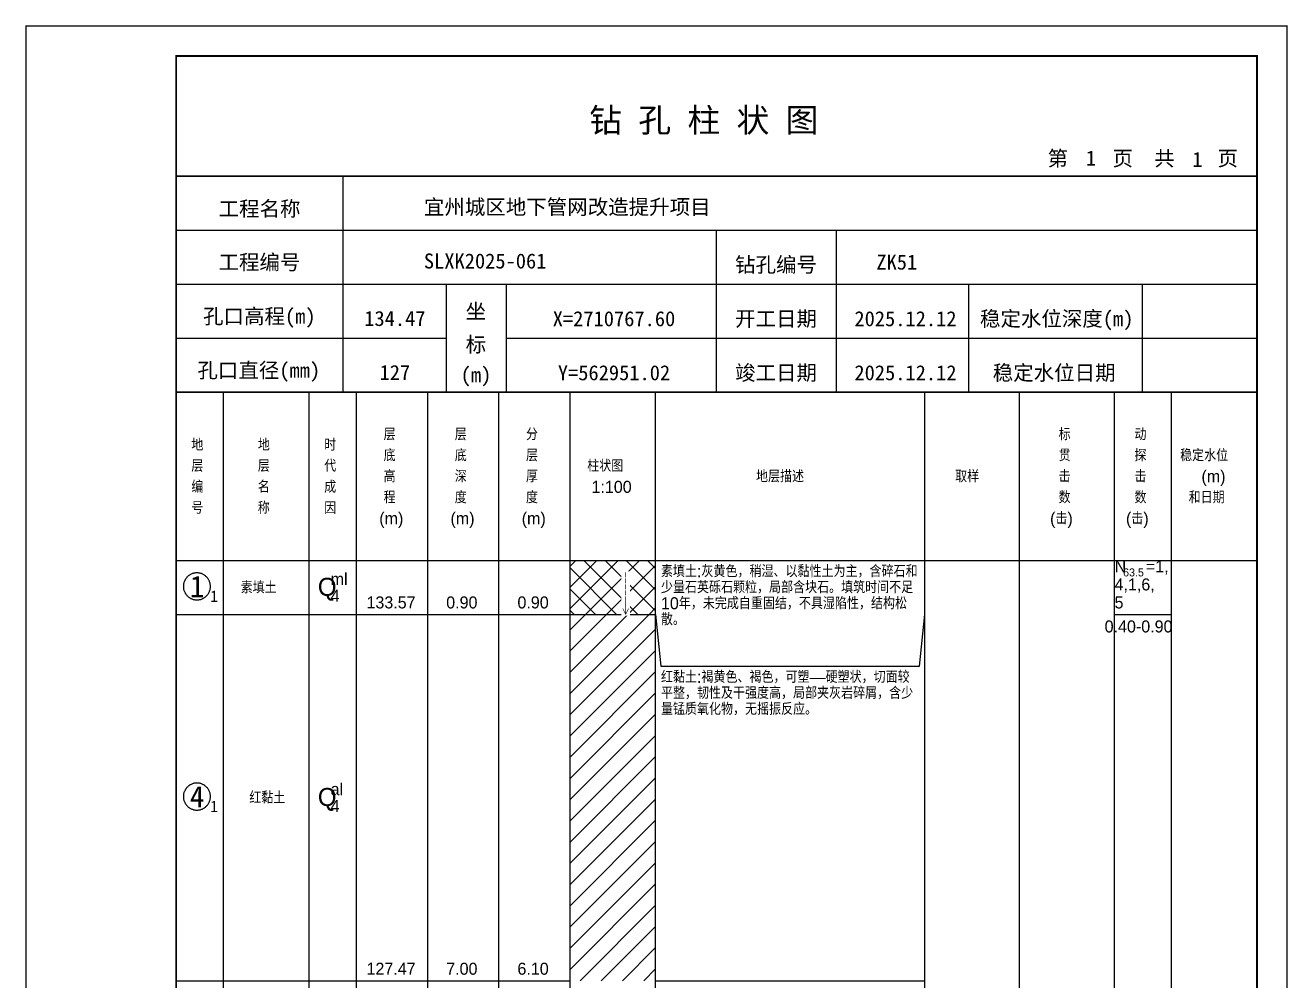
# Model space of a CAD drawing. Header units: millimetres. Extents: x 12489 to 89920, y 4630 to 4927.
# Drawn here: x 49449.3 to 49659.6, y 4767.7 to 4926.8 of the extents above; entities that cross this region are included whole.
import ezdxf
from ezdxf.enums import TextEntityAlignment as Align

# ---------------------------------------------------------------- set-up
doc = ezdxf.new("R2010")
doc.units = ezdxf.units.MM
doc.layers.add('ZZT_TC', color=7, linetype='Continuous')
doc.styles.add('成果图图块', font='', dxfattribs={"height": 2.5})
doc.styles.add('成果图模板', font='')
doc.styles.add('成果图模板标题', font='simhei.ttf')
doc.styles.add('成果图表体', font='Comfont.shx', dxfattribs={"height": 2, "bigfont": 'Hztxt12a.shx'})
doc.styles.get('成果图图块').set_extended_font_data('FangSong_GB2312')
doc.styles.get('成果图模板').set_extended_font_data('FangSong_GB2312')

# ---------------------------------------------------------------- blocks, each defined once
blk = doc.blocks.new('DCBH-1-1-1315', base_point=(0.3, -0.11))
at = {"layer": 'ZZT_TC', "color": 7}
blk.add_polyline3d([(-0.19, 2.31, 0), (-0.3, 2.31, 0), (-0.41, 2.3, 0), (-0.52, 2.29, 0), (-0.63, 2.27, 0), (-0.73, 2.24, 0), (-0.84, 2.21, 0), (-0.95, 2.18, 0), (-1.05, 2.14, 0), (-1.15, 2.09, 0), (-1.25, 2.04, 0), (-1.35, 1.99, 0), (-1.44, 1.93, 0), (-1.53, 1.87, 0), (-1.62, 1.8, 0), (-1.7, 1.73, 0), (-1.78, 1.65, 0), (-1.86, 1.57, 0), (-1.93, 1.49, 0), (-2, 1.4, 0), (-2.06, 1.31, 0), (-2.12, 1.22, 0), (-2.17, 1.12, 0), (-2.22, 1.02, 0), (-2.27, 0.92, 0), (-2.31, 0.82, 0), (-2.34, 0.71, 0), (-2.37, 0.61, 0), (-2.4, 0.5, 0), (-2.41, 0.39, 0), (-2.43, 0.28, 0), (-2.44, 0.17, 0), (-2.44, 0.06, 0), (-2.44, -0.05, 0), (-2.43, -0.16, 0), (-2.41, -0.27, 0), (-2.4, -0.38, 0), (-2.37, -0.49, 0), (-2.34, -0.6, 0), (-2.31, -0.7, 0), (-2.27, -0.8, 0), (-2.22, -0.9, 0), (-2.17, -1, 0), (-2.12, -1.1, 0), (-2.06, -1.19, 0), (-2, -1.28, 0), (-1.93, -1.37, 0), (-1.86, -1.45, 0), (-1.78, -1.53, 0), (-1.7, -1.61, 0), (-1.62, -1.68, 0), (-1.53, -1.75, 0), (-1.44, -1.81, 0), (-1.35, -1.87, 0), (-1.25, -1.93, 0), (-1.15, -1.98, 0), (-1.05, -2.02, 0), (-0.95, -2.06, 0), (-0.84, -2.1, 0), (-0.73, -2.13, 0), (-0.63, -2.15, 0), (-0.52, -2.17, 0), (-0.41, -2.18, 0), (-0.3, -2.19, 0), (-0.19, -2.19, 0), (-0.08, -2.19, 0), (0.03, -2.18, 0), (0.14, -2.17, 0), (0.25, -2.15, 0), (0.36, -2.13, 0), (0.47, -2.1, 0), (0.57, -2.06, 0), (0.67, -2.02, 0), (0.77, -1.98, 0), (0.87, -1.93, 0), (0.97, -1.87, 0), (1.06, -1.81, 0), (1.15, -1.75, 0), (1.24, -1.68, 0), (1.32, -1.61, 0), (1.4, -1.53, 0), (1.48, -1.45, 0), (1.55, -1.37, 0), (1.62, -1.28, 0), (1.68, -1.19, 0), (1.74, -1.1, 0), (1.8, -1, 0), (1.85, -0.9, 0), (1.89, -0.8, 0), (1.93, -0.7, 0), (1.97, -0.6, 0), (2, -0.49, 0), (2.02, -0.38, 0), (2.04, -0.27, 0), (2.05, -0.16, 0), (2.06, -0.05, 0), (2.06, 0.06, 0), (2.06, 0.17, 0), (2.05, 0.28, 0), (2.04, 0.39, 0), (2.02, 0.5, 0), (2, 0.61, 0), (1.97, 0.71, 0), (1.93, 0.82, 0), (1.89, 0.92, 0), (1.85, 1.02, 0), (1.8, 1.12, 0), (1.74, 1.22, 0), (1.68, 1.31, 0), (1.62, 1.4, 0), (1.55, 1.49, 0), (1.48, 1.57, 0), (1.4, 1.65, 0), (1.32, 1.73, 0), (1.24, 1.8, 0), (1.15, 1.87, 0), (1.06, 1.93, 0), (0.97, 1.99, 0), (0.87, 2.04, 0), (0.77, 2.09, 0), (0.67, 2.14, 0), (0.57, 2.18, 0), (0.47, 2.21, 0), (0.36, 2.24, 0), (0.25, 2.27, 0), (0.14, 2.29, 0), (0.03, 2.3, 0), (-0.08, 2.31, 0), (-0.19, 2.31, 0)], dxfattribs=at)
at = {"style": '成果图图块'}
blk.add_text('1', height=3.57, dxfattribs=at).set_placement((-0.16, -1.74), align=Align.CENTER)
blk.add_text('1', height=1.91, dxfattribs=at).set_placement((2.03, -2.53))
blk = doc.blocks.new('DCBH-1-1-1316', base_point=(0.3, -0.11))
at = {"layer": 'ZZT_TC', "color": 7}
blk.add_polyline3d([(-0.19, 2.31, 0), (-0.3, 2.31, 0), (-0.41, 2.3, 0), (-0.52, 2.29, 0), (-0.63, 2.27, 0), (-0.73, 2.24, 0), (-0.84, 2.21, 0), (-0.95, 2.18, 0), (-1.05, 2.14, 0), (-1.15, 2.09, 0), (-1.25, 2.04, 0), (-1.35, 1.99, 0), (-1.44, 1.93, 0), (-1.53, 1.87, 0), (-1.62, 1.8, 0), (-1.7, 1.73, 0), (-1.78, 1.65, 0), (-1.86, 1.57, 0), (-1.93, 1.49, 0), (-2, 1.4, 0), (-2.06, 1.31, 0), (-2.12, 1.22, 0), (-2.17, 1.12, 0), (-2.22, 1.02, 0), (-2.27, 0.92, 0), (-2.31, 0.82, 0), (-2.34, 0.71, 0), (-2.37, 0.61, 0), (-2.4, 0.5, 0), (-2.41, 0.39, 0), (-2.43, 0.28, 0), (-2.44, 0.17, 0), (-2.44, 0.06, 0), (-2.44, -0.05, 0), (-2.43, -0.16, 0), (-2.41, -0.27, 0), (-2.4, -0.38, 0), (-2.37, -0.49, 0), (-2.34, -0.6, 0), (-2.31, -0.7, 0), (-2.27, -0.8, 0), (-2.22, -0.9, 0), (-2.17, -1, 0), (-2.12, -1.1, 0), (-2.06, -1.19, 0), (-2, -1.28, 0), (-1.93, -1.37, 0), (-1.86, -1.45, 0), (-1.78, -1.53, 0), (-1.7, -1.61, 0), (-1.62, -1.68, 0), (-1.53, -1.75, 0), (-1.44, -1.81, 0), (-1.35, -1.87, 0), (-1.25, -1.93, 0), (-1.15, -1.98, 0), (-1.05, -2.02, 0), (-0.95, -2.06, 0), (-0.84, -2.1, 0), (-0.73, -2.13, 0), (-0.63, -2.15, 0), (-0.52, -2.17, 0), (-0.41, -2.18, 0), (-0.3, -2.19, 0), (-0.19, -2.19, 0), (-0.08, -2.19, 0), (0.03, -2.18, 0), (0.14, -2.17, 0), (0.25, -2.15, 0), (0.36, -2.13, 0), (0.47, -2.1, 0), (0.57, -2.06, 0), (0.67, -2.02, 0), (0.77, -1.98, 0), (0.87, -1.93, 0), (0.97, -1.87, 0), (1.06, -1.81, 0), (1.15, -1.75, 0), (1.24, -1.68, 0), (1.32, -1.61, 0), (1.4, -1.53, 0), (1.48, -1.45, 0), (1.55, -1.37, 0), (1.62, -1.28, 0), (1.68, -1.19, 0), (1.74, -1.1, 0), (1.8, -1, 0), (1.85, -0.9, 0), (1.89, -0.8, 0), (1.93, -0.7, 0), (1.97, -0.6, 0), (2, -0.49, 0), (2.02, -0.38, 0), (2.04, -0.27, 0), (2.05, -0.16, 0), (2.06, -0.05, 0), (2.06, 0.06, 0), (2.06, 0.17, 0), (2.05, 0.28, 0), (2.04, 0.39, 0), (2.02, 0.5, 0), (2, 0.61, 0), (1.97, 0.71, 0), (1.93, 0.82, 0), (1.89, 0.92, 0), (1.85, 1.02, 0), (1.8, 1.12, 0), (1.74, 1.22, 0), (1.68, 1.31, 0), (1.62, 1.4, 0), (1.55, 1.49, 0), (1.48, 1.57, 0), (1.4, 1.65, 0), (1.32, 1.73, 0), (1.24, 1.8, 0), (1.15, 1.87, 0), (1.06, 1.93, 0), (0.97, 1.99, 0), (0.87, 2.04, 0), (0.77, 2.09, 0), (0.67, 2.14, 0), (0.57, 2.18, 0), (0.47, 2.21, 0), (0.36, 2.24, 0), (0.25, 2.27, 0), (0.14, 2.29, 0), (0.03, 2.3, 0), (-0.08, 2.31, 0), (-0.19, 2.31, 0)], dxfattribs=at)
at = {"style": '成果图图块'}
blk.add_text('4', height=3.57, dxfattribs=at).set_placement((-0.16, -1.74), align=Align.CENTER)
blk.add_text('1', height=1.91, dxfattribs=at).set_placement((2.03, -2.53))
blk = doc.blocks.new('zztGLdt.dwg', base_point=(0.5, 0))
blk.add_wipeout([(-0.2, -0.2), (1.2, -0.2), (1.2, 3.2), (-0.2, 3.2)])
at = {"color": 7, "const_width": 0.1}
for points in [[(0.5, 3), (0.5, 0)], [(0, 1), (0.5, 0), (1, 1)]]:
    blk.add_lwpolyline(points, dxfattribs=at)
blk = doc.blocks.new('钻孔柱状图路桥昇龙制图梁世成校核莫家里.dwg169', base_point=(25, 236))
for p, q in [((52.82, 236), (52.82, 272)), ((25, 263), (205, 263)), ((115, 236), (115, 263)), ((135, 236), (135, 263)), ((25, 254), (205, 254)), ((70, 236), (70, 254)), ((80, 236), (80, 254)), ((157, 236), (157, 254)), ((185.95, 236), (185.95, 254)), ((25, 245), (70, 245)), ((80, 245), (205, 245))]:
    blk.add_line(p, q)
for points, const_width in [([(0, 0), (210, 0), (210, 297), (0, 297)], 0.25), ([(25, 5), (205, 5), (205, 292), (25, 292)], 0.3)]:
    blk.add_lwpolyline(points, close=True, dxfattribs=dict(const_width=const_width))
at = {"const_width": 0.3}
for points in [[(25, 272), (205, 272)], [(25, 236), (205, 236)]]:
    blk.add_lwpolyline(points, dxfattribs=at)
for s, height, style, p in [('钻 孔 柱 状 图', 4, '成果图模板标题', (93.8, 279.31)), ('第', 2.5, '成果图模板', (170.12, 273.7)), ('页', 2.5, '成果图模板', (180.96, 273.7)), ('共', 2.5, '成果图模板', (187.88, 273.7)), ('页', 2.5, '成果图模板', (198.44, 273.7)), ('工程名称', 2.5, '成果图模板', (32.07, 265.32)), ('宜州城区地下管网改造提升项目', 2.5, '成果图模板', (66.26, 265.61)), ('工程编号', 2.5, '成果图模板', (32.05, 256.41)), ('SLXK2025-061', 2.5, '成果图模板', (66.26, 256.61)), ('钻孔编号', 2.5, '成果图模板', (118.08, 256)), ('ZK51', 2.5, '成果图模板', (141.61, 256.43)), ('孔口高程(m)', 2.5, '成果图模板', (29.48, 247.41)), ('坐', 2.5, '成果图模板', (73.21, 248.24)), ('开工日期', 2.5, '成果图模板', (118.08, 247)), ('稳定水位深度(m)', 2.5, '成果图模板', (158.86, 247)), ('标', 2.5, '成果图模板', (73.21, 242.7)), ('孔口直径(mm)', 2.5, '成果图模板', (28.54, 238.41)), ('(m) ', 2.5, '成果图模板', (72.38, 237.65)), ('竣工日期', 2.5, '成果图模板', (118.08, 238)), ('稳定水位日期', 2.5, '成果图模板', (160.99, 238))]:
    blk.add_text(s, height=height, dxfattribs=dict(style=style)).set_placement(p)
at = {"style": '成果图模板'}
for s, p in [('1', (177.35, 273.74)), ('1', (195.08, 273.53)), ('134.47', (61.43, 247.04)), ('X=2710767.60', (97.92, 247)), ('2025.12.12', (146.46, 247)), ('127', (61.43, 238.04)), ('Y=562951.02', (97.92, 238)), ('2025.12.12', (146.46, 238))]:
    blk.add_text(s, height=2.5, dxfattribs=at).set_placement(p, align=Align.CENTER)

msp = doc.modelspace()

# ---------------------------------------------------------------- hatches: boundary and pattern name
at = {"linetype": 'Continuous'}
h = msp.add_hatch(dxfattribs=at)
h.set_pattern_fill('GKSTT', scale=0.5, style=0, pattern_type=2)
h.set_pattern_definition([(45, (0, 0), (-1.76776695, 1.76776695), []), (135, (0, 0), (-1.76776695, -1.76776695), [])])
h.paths.add_polyline_path([(49540.06, 4828.71), (49554.29, 4828.71), (49554.29, 4837.71), (49540.06, 4837.71)])
h = msp.add_hatch(dxfattribs=at)
h.set_pattern_fill('GKNXT', scale=0.5, style=0, pattern_type=2)
h.set_pattern_definition([(45, (0, 0), (-1.76776695, 1.76776695), [])])
h.paths.add_polyline_path([(49540.06, 4767.71), (49554.29, 4767.71), (49554.29, 4828.71), (49540.06, 4828.71)])

# ---------------------------------------------------------------- linework, layer by layer
at = {"color": 0}
for p, q in [((49474.45, 4837.71), (49482.35, 4837.71)), ((49474.45, 4828.71), (49474.45, 4837.71)), ((49482.35, 4828.71), (49482.35, 4837.71)), ((49474.45, 4828.71), (49482.35, 4828.71)), ((49474.45, 4828.71), (49482.35, 4828.71)), ((49474.45, 4767.71), (49474.45, 4828.71)), ((49482.35, 4767.71), (49482.35, 4828.71)), ((49474.45, 4767.71), (49482.35, 4767.71))]:
    msp.add_line(p, q, dxfattribs=at)
for points in [[(49474.45, 4865.71), (49482.35, 4865.71)], [(49474.45, 4837.71), (49474.45, 4865.71)], [(49482.35, 4837.71), (49482.35, 4865.71)], [(49482.35, 4865.71), (49496.58, 4865.71)], [(49482.35, 4837.71), (49482.35, 4865.71)], [(49496.58, 4837.71), (49496.58, 4865.71)], [(49496.58, 4865.71), (49504.49, 4865.71)], [(49496.58, 4837.71), (49496.58, 4865.71)], [(49504.49, 4837.71), (49504.49, 4865.71)], [(49504.49, 4865.71), (49516.35, 4865.71)], [(49504.49, 4837.71), (49504.49, 4865.71)], [(49516.35, 4837.71), (49516.35, 4865.71)], [(49516.35, 4865.71), (49528.2, 4865.71)], [(49516.35, 4837.71), (49516.35, 4865.71)], [(49528.2, 4837.71), (49528.2, 4865.71)], [(49528.2, 4865.71), (49540.06, 4865.71)], [(49528.2, 4837.71), (49528.2, 4865.71)], [(49540.06, 4837.71), (49540.06, 4865.71)], [(49540.06, 4865.71), (49554.29, 4865.71)], [(49540.06, 4837.71), (49540.06, 4865.71)], [(49554.29, 4837.71), (49554.29, 4865.71)], [(49554.29, 4865.71), (49599.11, 4865.71)], [(49554.29, 4837.71), (49554.29, 4865.71)], [(49599.11, 4837.71), (49599.11, 4865.71)], [(49599.11, 4865.71), (49614.92, 4865.71)], [(49599.11, 4837.71), (49599.11, 4865.71)], [(49614.92, 4837.71), (49614.92, 4865.71)], [(49614.92, 4865.71), (49630.73, 4865.71)], [(49614.92, 4837.71), (49614.92, 4865.71)], [(49630.73, 4837.71), (49630.73, 4865.71)], [(49630.73, 4865.71), (49640.22, 4865.71)], [(49630.73, 4837.71), (49630.73, 4865.71)], [(49640.22, 4837.71), (49640.22, 4865.71)], [(49640.22, 4865.71), (49654.45, 4865.71)], [(49640.22, 4837.71), (49640.22, 4865.71)], [(49654.45, 4837.71), (49654.45, 4865.71)], [(49474.45, 4837.71), (49482.35, 4837.71)], [(49474.45, 4643.71), (49474.45, 4837.71)], [(49474.45, 4837.71), (49482.35, 4837.71)], [(49482.35, 4643.71), (49482.35, 4837.71)], [(49482.35, 4837.71), (49496.58, 4837.71)], [(49482.35, 4643.71), (49482.35, 4837.71)], [(49482.35, 4837.71), (49496.58, 4837.71)], [(49482.35, 4837.71), (49496.58, 4837.71)], [(49482.35, 4828.71), (49482.35, 4837.71)], [(49496.58, 4643.71), (49496.58, 4837.71)], [(49496.58, 4828.71), (49496.58, 4837.71)], [(49496.58, 4837.71), (49504.49, 4837.71)], [(49496.58, 4643.71), (49496.58, 4837.71)], [(49496.58, 4837.71), (49504.49, 4837.71)], [(49496.58, 4837.71), (49504.49, 4837.71)], [(49496.58, 4828.71), (49496.58, 4837.71)], [(49504.49, 4643.71), (49504.49, 4837.71)], [(49504.49, 4828.71), (49504.49, 4837.71)], [(49504.49, 4837.71), (49516.35, 4837.71)], [(49504.49, 4643.71), (49504.49, 4837.71)], [(49504.49, 4837.71), (49516.35, 4837.71)], [(49504.49, 4837.71), (49516.35, 4837.71)], [(49504.49, 4828.71), (49504.49, 4837.71)], [(49516.35, 4643.71), (49516.35, 4837.71)], [(49516.35, 4828.71), (49516.35, 4837.71)], [(49516.35, 4837.71), (49528.2, 4837.71)], [(49516.35, 4643.71), (49516.35, 4837.71)], [(49516.35, 4837.71), (49528.2, 4837.71)], [(49516.35, 4837.71), (49528.2, 4837.71)], [(49516.35, 4828.71), (49516.35, 4837.71)], [(49528.2, 4643.71), (49528.2, 4837.71)], [(49528.2, 4828.71), (49528.2, 4837.71)], [(49528.2, 4837.71), (49540.06, 4837.71)], [(49528.2, 4643.71), (49528.2, 4837.71)], [(49528.2, 4837.71), (49540.06, 4837.71)], [(49528.2, 4837.71), (49540.06, 4837.71)], [(49528.2, 4828.71), (49528.2, 4837.71)], [(49540.06, 4643.71), (49540.06, 4837.71)], [(49540.06, 4828.71), (49540.06, 4837.71)], [(49540.06, 4837.71), (49554.29, 4837.71)], [(49540.06, 4643.71), (49540.06, 4837.71)], [(49540.06, 4837.71), (49554.29, 4837.71)], [(49554.29, 4643.71), (49554.29, 4837.71)], [(49554.29, 4837.71), (49599.11, 4837.71)], [(49554.29, 4643.71), (49554.29, 4837.71)], [(49554.29, 4837.71), (49599.11, 4837.71)], [(49554.29, 4828.71), (49554.29, 4837.71)], [(49599.11, 4643.71), (49599.11, 4837.71)], [(49599.11, 4828.71), (49599.11, 4837.71)], [(49599.11, 4837.71), (49614.92, 4837.71)], [(49599.11, 4643.71), (49599.11, 4837.71)], [(49599.11, 4837.71), (49614.92, 4837.71)], [(49614.92, 4643.71), (49614.92, 4837.71)], [(49614.92, 4837.71), (49630.73, 4837.71)], [(49614.92, 4643.71), (49614.92, 4837.71)], [(49614.92, 4837.71), (49630.73, 4837.71)], [(49630.73, 4643.71), (49630.73, 4837.71)], [(49630.73, 4837.71), (49640.22, 4837.71)], [(49630.73, 4643.71), (49630.73, 4837.71)], [(49630.73, 4837.71), (49640.22, 4837.71)], [(49630.73, 4837.71), (49640.22, 4837.71)], [(49630.73, 4828.71), (49630.73, 4837.71)], [(49640.22, 4643.71), (49640.22, 4837.71)], [(49640.22, 4828.71), (49640.22, 4837.71)], [(49640.22, 4837.71), (49654.45, 4837.71)], [(49640.22, 4643.71), (49640.22, 4837.71)], [(49640.22, 4837.71), (49654.45, 4837.71)], [(49654.45, 4643.71), (49654.45, 4837.71)], [(49482.35, 4828.71), (49496.58, 4828.71)], [(49482.35, 4828.71), (49496.58, 4828.71)], [(49482.35, 4767.71), (49482.35, 4828.71)], [(49496.58, 4767.71), (49496.58, 4828.71)], [(49496.58, 4828.71), (49504.49, 4828.71)], [(49496.58, 4828.71), (49504.49, 4828.71)], [(49496.58, 4767.71), (49496.58, 4828.71)], [(49504.49, 4767.71), (49504.49, 4828.71)], [(49504.49, 4828.71), (49516.35, 4828.71)], [(49504.49, 4828.71), (49516.35, 4828.71)], [(49504.49, 4767.71), (49504.49, 4828.71)], [(49516.35, 4767.71), (49516.35, 4828.71)], [(49516.35, 4828.71), (49528.2, 4828.71)], [(49516.35, 4828.71), (49528.2, 4828.71)], [(49516.35, 4767.71), (49516.35, 4828.71)], [(49528.2, 4767.71), (49528.2, 4828.71)], [(49528.2, 4828.71), (49540.06, 4828.71)], [(49528.2, 4828.71), (49540.06, 4828.71)], [(49528.2, 4767.71), (49528.2, 4828.71)], [(49540.06, 4767.71), (49540.06, 4828.71)], [(49554.29, 4828.71), (49555.19, 4820.11)], [(49554.29, 4767.71), (49554.29, 4828.71)], [(49598.22, 4820.11), (49599.11, 4828.71)], [(49599.11, 4767.71), (49599.11, 4828.71)], [(49630.73, 4828.71), (49640.22, 4828.71)], [(49555.19, 4820.11), (49598.22, 4820.11)], [(49482.35, 4767.71), (49496.58, 4767.71)], [(49496.58, 4767.71), (49504.49, 4767.71)], [(49504.49, 4767.71), (49516.35, 4767.71)], [(49516.35, 4767.71), (49528.2, 4767.71)], [(49528.2, 4767.71), (49540.06, 4767.71)], [(49554.29, 4767.71), (49599.11, 4767.71)]]:
    msp.add_lwpolyline(points, dxfattribs=at)
at = {"color": 7, "flags": 128}
msp.add_lwpolyline([(49540.06, 4828.71), (49554.29, 4828.71)], dxfattribs=at)

# ---------------------------------------------------------------- block references
for name, p in [('DCBH-1-1-1315', (49478.4, 4833.21)), ('DCBH-1-1-1316', (49478.4, 4798.21))]:
    msp.add_blockref(name, p)

# ---------------------------------------------------------------- texts
at = {"color": 0, "style": '成果图表体'}
for s, height, p in [('层', 2, (49509, 4857.71)), ('层', 2, (49520.85, 4857.71)), ('分', 2, (49532.71, 4857.71)), ('标', 2, (49621.41, 4857.71)), ('动', 2, (49634.05, 4857.71)), ('地', 2, (49476.98, 4855.96)), ('地', 2, (49488.05, 4855.96)), ('时', 2, (49499.11, 4855.96)), ('底', 2, (49509, 4854.21)), ('底', 2, (49520.85, 4854.21)), ('层', 2, (49532.71, 4854.21)), ('贯', 2, (49621.41, 4854.21)), ('探', 2, (49634.05, 4854.21)), ('稳定水位', 2, (49641.65, 4854.21)), ('层', 2, (49476.98, 4852.46)), ('层', 2, (49488.05, 4852.46)), ('代', 2, (49499.11, 4852.46)), ('高', 2, (49509, 4850.71)), ('深', 2, (49520.85, 4850.71)), ('厚', 2, (49532.71, 4850.71)), ('柱状图', 2, (49542.91, 4852.46)), ('地层描述', 2, (49571.02, 4850.71)), ('取样', 2, (49604.18, 4850.71)), ('击', 2, (49621.41, 4850.71)), ('击', 2, (49634.05, 4850.71)), ('(m)', 2, (49645.2, 4850.71)), ('编', 2, (49476.98, 4848.96)), ('名', 2, (49488.05, 4848.96)), ('成', 2, (49499.11, 4848.96)), ('1:100', 2, (49543.62, 4848.96)), ('程', 2, (49509, 4847.21)), ('度', 2, (49520.85, 4847.21)), ('度', 2, (49532.71, 4847.21)), ('数', 2, (49621.41, 4847.21)), ('数', 2, (49634.05, 4847.21)), ('和日期', 2, (49643.07, 4847.21)), ('号', 2, (49476.98, 4845.46)), ('称', 2, (49488.05, 4845.46)), ('因', 2, (49499.11, 4845.46)), ('(m)', 2, (49508.28, 4843.71)), ('(m)', 2, (49520.14, 4843.71)), ('(m)', 2, (49532, 4843.71)), ('(击)', 2, (49619.99, 4843.71)), ('(击)', 2, (49632.63, 4843.71)), ('N', 2, (49630.73, 4835.71)), ('63.5', 1.333, (49632.15, 4835.04)), ('=1,', 2, (49635.94, 4835.71)), ('素填土', 2, (49485.2, 4832.21)), ('Q', 3, (49498.05, 4831.81)), ('ml', 2, (49500.18, 4833.61)), ('4,1,6,', 2, (49630.73, 4832.71)), ('4', 2, (49500.18, 4830.81)), ('133.57', 2, (49506.15, 4829.71)), ('0.90', 2, (49519.43, 4829.71)), ('0.90', 2, (49531.29, 4829.71)), ('5', 2, (49630.73, 4829.71)), ('0.40-0.90', 2, (49629.08, 4825.71)), ('al', 2, (49500.18, 4798.61)), ('红黏土', 2, (49486.63, 4797.21)), ('Q', 3, (49498.05, 4796.81)), ('4', 2, (49500.18, 4795.81)), ('127.47', 2, (49506.15, 4768.71)), ('7.00', 2, (49519.43, 4768.71)), ('6.10', 2, (49531.29, 4768.71))]:
    msp.add_text(s, height=height, dxfattribs=at).set_placement(p)
at = {"color": 0, "char_height": 2, "width": 43.0292, "attachment_point": 1, "line_spacing_factor": 0.8, "style": '成果图表体'}
for s, insert in [('素填土:灰黄色，稍湿、以黏性土为主，含碎石和少量石英砾石颗粒，局部含块石。填筑时间不足10年，未完成自重固结，不具湿陷性，结构松散。', (49555.19, 4836.91)), ('红黏土:褐黄色、褐色，可塑—硬塑状，切面较平整，韧性及干强度高，局部夹灰岩碎屑，含少量锰质氧化物，无摇振反应。', (49555.19, 4819.31))]:
    msp.add_mtext(s, dxfattribs=dict(at, insert=insert))

# ---------------------------------------------------------------- next in the draw order: block references
msp.add_blockref('zztGLdt.dwg', (49549.31, 4832.71))

# ---------------------------------------------------------------- next in the draw order: block references
msp.add_blockref('zztGLdt.dwg', (49549.31, 4831.71))

# ---------------------------------------------------------------- next in the draw order: block references
msp.add_blockref('zztGLdt.dwg', (49549.31, 4830.71))

# ---------------------------------------------------------------- next in the draw order: block references
msp.add_blockref('zztGLdt.dwg', (49549.31, 4829.71))

# ---------------------------------------------------------------- next in the draw order: block references
msp.add_blockref('zztGLdt.dwg', (49549.31, 4828.71))

# ---------------------------------------------------------------- next in the draw order: block references
msp.add_blockref('钻孔柱状图路桥昇龙制图梁世成校核莫家里.dwg169', (49474.45, 4865.71))

doc.saveas('drawing.dxf')
